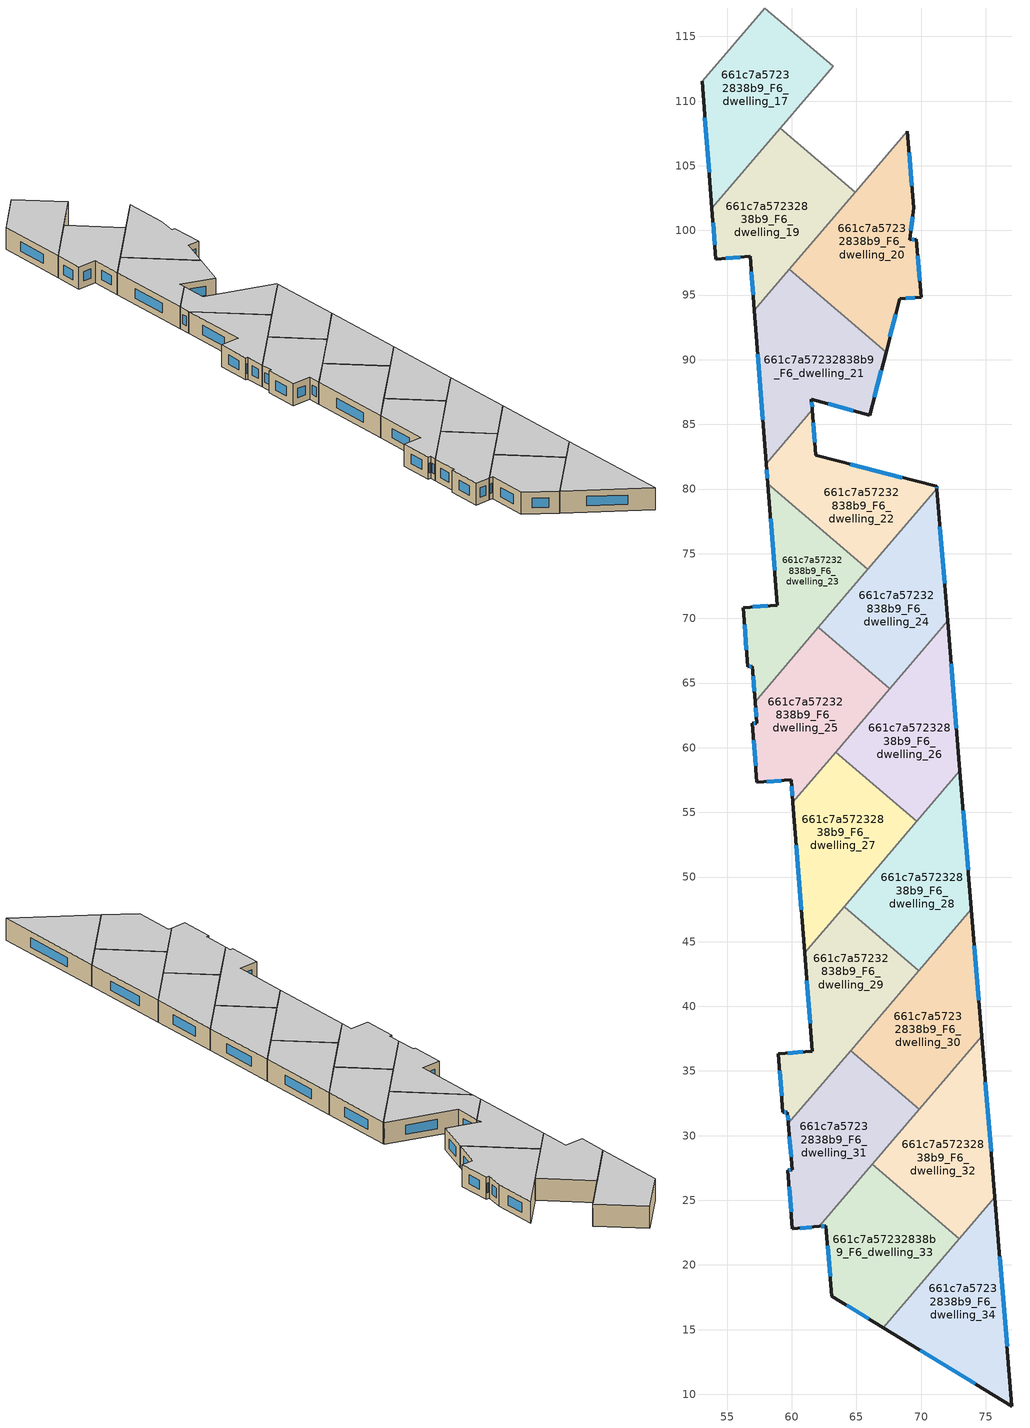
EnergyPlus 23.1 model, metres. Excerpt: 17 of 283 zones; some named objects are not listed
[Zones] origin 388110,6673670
661c7a57232838b9_F6_dwelling_17
 floor to 661c7a57232838b9_F5_dwelling_17 (EU_floor_Construction): 63.2,112.68 53.82,101.71 53.06,111.53 57.9,117.2 z18
 wall outside (EU_wall_Construction): 53.06,111.53 53.82,101.71 z18:21
 wall to 661c7a57232838b9_F6_dwelling_15 (EU_wall_Construction): 57.9,117.2 53.06,111.53 z18:21
 wall to 661c7a57232838b9_F6_dwelling_16 (EU_wall_Construction): 63.2,112.68 57.9,117.2 z18:21
 wall to 661c7a57232838b9_F6_dwelling_19 (EU_wall_Construction): 53.82,101.71 59.1,107.88 z18:21
 wall to 661c7a57232838b9_F6_dwelling_18 (EU_wall_Construction): 59.1,107.89 63.2,112.68 z18:21
 window (EU_Window_Construction): 53.28,108.72 53.6,104.51 z18.86:20.14
 ceiling to 661c7a57232838b9_F7_dwelling_17 (EU_floor_Construction): 53.82,101.71 63.2,112.68 57.9,117.2 53.06,111.53 z21
661c7a57232838b9_F6_dwelling_19
 floor to 661c7a57232838b9_F5_dwelling_19 (EU_floor_Construction): 64.89,102.94 57.1,93.82 56.77,97.99 54.13,97.79 53.82,101.71 59.1,107.88 z18
 wall outside (EU_wall_Construction): 53.82,101.71 54.13,97.79 56.77,97.99 57.1,93.82 z18:21
 wall to 661c7a57232838b9_F6_dwelling_18 (EU_wall_Construction): 64.89,102.94 59.1,107.88 z18:21
 wall to 661c7a57232838b9_F6_dwelling_21 (EU_wall_Construction): 57.1,93.82 59.8,96.99 z18:21
 wall to 661c7a57232838b9_F6_dwelling_20 (EU_wall_Construction): 59.8,96.99 64.89,102.94 z18:21
 window (EU_Window_Construction): 53.91,100.59 54.04,98.91 / 56.87,96.8 57.01,95.02 / 54.89,97.85 56.02,97.93 z18.86:20.14
 ceiling to 661c7a57232838b9_F7_dwelling_19 (EU_floor_Construction): 57.1,93.82 64.89,102.94 59.1,107.88 53.82,101.71 54.13,97.79 56.77,97.99 z21
661c7a57232838b9_F6_dwelling_20
 floor to 661c7a57232838b9_F5_dwelling_20 (EU_floor_Construction): 68.94,107.68 69.43,101.76 69.12,99.28 69.61,99.31 69.99,94.85 68.35,94.71 67.29,90.59 59.8,96.99 z18
 wall outside (EU_wall_Construction): 67.29,90.59 68.35,94.71 69.99,94.85 69.61,99.31 69.12,99.28 69.43,101.76 68.94,107.68 z18:21
 wall to 661c7a57232838b9_F6_dwelling_21 (EU_wall_Construction): 59.8,96.99 67.29,90.59 z18:21
 wall to 661c7a57232838b9_F6_dwelling_18 (EU_wall_Construction): 68.94,107.68 64.89,102.94 z18:21
 window (EU_Window_Construction): 69.21,99.99 69.34,101.05 / 69.47,99.3 69.26,99.29 / 69.88,96.13 69.72,98.04 / 68.82,94.75 69.52,94.81 / 67.59,91.77 68.05,93.54 / 69.29,103.45 69.08,105.99 z18.86:20.14
 ceiling to 661c7a57232838b9_F7_dwelling_20 (EU_floor_Construction): 67.29,90.59 68.35,94.71 69.99,94.85 69.61,99.31 69.12,99.28 69.43,101.76 68.94,107.68 59.8,96.99 z21
661c7a57232838b9_F6_dwelling_21
 floor to 661c7a57232838b9_F5_dwelling_21 (EU_floor_Construction): 67.29,90.59 66.03,85.7 61.51,86.93 61.58,86.12 58.03,81.96 57.1,93.82 59.8,96.99 z18
 wall outside (EU_wall_Construction): 57.1,93.82 58.03,81.96 / 61.58,86.12 61.51,86.93 66.03,85.7 67.29,90.59 z18:21
 wall to 661c7a57232838b9_F6_dwelling_22 (EU_wall_Construction): 58.03,81.96 61.58,86.12 z18:21
 window (EU_Window_Construction): 57.36,90.43 57.76,85.35 / 66.39,87.1 66.93,89.19 / 62.8,86.58 64.74,86.05 / 61.56,86.35 61.53,86.7 z18.86:20.14
 ceiling to 661c7a57232838b9_F7_dwelling_21 (EU_floor_Construction): 66.03,85.7 67.29,90.59 59.8,96.99 57.1,93.82 58.03,81.96 61.58,86.12 61.51,86.93 z21
661c7a57232838b9_F6_dwelling_22
 floor to 661c7a57232838b9_F5_dwelling_22 (EU_floor_Construction): 71.19,80.2 71.21,80.01 65.89,73.78 58.15,80.39 58.03,81.96 61.58,86.12 61.87,82.6 z18
 wall outside (EU_wall_Construction): 71.21,80.01 71.19,80.2 61.87,82.6 61.58,86.12 / 58.03,81.96 58.15,80.39 z18:21
 wall to 661c7a57232838b9_F6_dwelling_23 (EU_wall_Construction): 58.15,80.39 65.89,73.78 z18:21
 wall to 661c7a57232838b9_F6_dwelling_24 (EU_wall_Construction): 65.89,73.78 71.21,80.01 z18:21
 window (EU_Window_Construction): 61.79,83.6 61.66,85.11 / 68.53,80.89 64.53,81.91 / 71.21,80.07 71.2,80.15 / 58.06,81.51 58.11,80.84 z18.86:20.14
 ceiling to 661c7a57232838b9_F7_dwelling_22 (EU_floor_Construction): 65.89,73.78 71.21,80.01 71.19,80.2 61.87,82.6 61.58,86.12 58.03,81.96 58.15,80.39 z21
661c7a57232838b9_F6_dwelling_23
 floor to 661c7a57232838b9_F5_dwelling_23 (EU_floor_Construction): 65.89,73.78 57.16,63.57 56.95,66.29 56.6,66.26 56.24,70.83 58.88,71.03 58.15,80.39 z18
 wall outside (EU_wall_Construction): 58.15,80.39 58.88,71.03 56.24,70.83 56.6,66.26 56.95,66.29 57.16,63.57 z18:21
 wall to 661c7a57232838b9_F6_dwelling_25 (EU_wall_Construction): 57.16,63.57 62.06,69.3 z18:21
 wall to 661c7a57232838b9_F6_dwelling_24 (EU_wall_Construction): 62.06,69.3 65.89,73.78 z18:21
 window (EU_Window_Construction): 57.01,65.51 57.1,64.35 / 56.7,66.27 56.85,66.28 / 56.34,69.52 56.5,67.57 / 58.13,70.97 57,70.89 / 58.36,77.72 58.67,73.71 z18.86:20.14
 ceiling to 661c7a57232838b9_F7_dwelling_23 (EU_floor_Construction): 57.16,63.57 65.89,73.78 58.15,80.39 58.88,71.03 56.24,70.83 56.6,66.26 56.95,66.29 z21
661c7a57232838b9_F6_dwelling_24
 floor to 661c7a57232838b9_F5_dwelling_24 (EU_floor_Construction): 71.21,80.01 72.05,69.8 67.58,64.58 62.05,69.3 z18
 wall outside (EU_wall_Construction): 72.05,69.8 71.21,80.01 z18:21
 wall to 661c7a57232838b9_F6_dwelling_25 (EU_wall_Construction): 62.05,69.3 67.58,64.58 z18:21
 wall to 661c7a57232838b9_F6_dwelling_26 (EU_wall_Construction): 67.58,64.58 72.05,69.8 z18:21
 window (EU_Window_Construction): 71.81,72.72 71.45,77.09 z18.86:20.14
 ceiling to 661c7a57232838b9_F7_dwelling_24 (EU_floor_Construction): 67.58,64.58 72.05,69.8 71.21,80.01 62.05,69.3 z21
661c7a57232838b9_F6_dwelling_25
 floor to 661c7a57232838b9_F5_dwelling_25 (EU_floor_Construction): 67.58,64.58 60.08,55.79 59.94,57.52 57.3,57.31 56.94,61.87 57.29,61.9 57.16,63.57 62.05,69.3 z18
 wall outside (EU_wall_Construction): 57.16,63.57 57.29,61.9 56.94,61.87 57.3,57.31 59.94,57.52 60.08,55.79 z18:21
 wall to 661c7a57232838b9_F6_dwelling_27 (EU_wall_Construction): 60.08,55.79 63.39,59.66 z18:21
 wall to 661c7a57232838b9_F6_dwelling_26 (EU_wall_Construction): 63.39,59.66 67.58,64.58 z18:21
 window (EU_Window_Construction): 57.04,60.57 57.2,58.61 / 57.19,61.89 57.04,61.88 / 57.2,63.09 57.25,62.38 / 59.98,57.02 60.04,56.28 / 58.05,57.37 59.19,57.46 z18.86:20.14
 ceiling to 661c7a57232838b9_F7_dwelling_25 (EU_floor_Construction): 60.08,55.79 67.58,64.58 62.05,69.3 57.16,63.57 57.29,61.9 56.94,61.87 57.3,57.31 59.94,57.52 z21
661c7a57232838b9_F6_dwelling_26
 floor to 661c7a57232838b9_F5_dwelling_26 (EU_floor_Construction): 72.05,69.8 73,58.2 69.67,54.3 63.39,59.66 z18
 wall outside (EU_wall_Construction): 73,58.2 72.05,69.8 z18:21
 wall to 661c7a57232838b9_F6_dwelling_27 (EU_wall_Construction): 63.39,59.66 69.67,54.3 z18:21
 wall to 661c7a57232838b9_F6_dwelling_28 (EU_wall_Construction): 69.67,54.3 73,58.2 z18:21
 window (EU_Window_Construction): 72.73,61.51 72.32,66.48 z18.86:20.14
 ceiling to 661c7a57232838b9_F7_dwelling_26 (EU_floor_Construction): 69.67,54.3 73,58.2 72.05,69.8 63.39,59.66 z21
661c7a57232838b9_F6_dwelling_27
 floor to 661c7a57232838b9_F5_dwelling_27 (EU_floor_Construction): 69.67,54.3 60.99,44.14 60.08,55.79 63.39,59.66 z18
 wall outside (EU_wall_Construction): 60.08,55.79 60.99,44.14 z18:21
 wall to 661c7a57232838b9_F6_dwelling_29 (EU_wall_Construction): 60.99,44.14 64.04,47.72 z18:21
 wall to 661c7a57232838b9_F6_dwelling_28 (EU_wall_Construction): 64.04,47.72 69.67,54.3 z18:21
 window (EU_Window_Construction): 60.34,52.46 60.73,47.47 z18.86:20.14
 ceiling to 661c7a57232838b9_F7_dwelling_27 (EU_floor_Construction): 60.99,44.14 69.67,54.3 63.39,59.66 60.08,55.79 z21
661c7a57232838b9_F6_dwelling_28
 floor to 661c7a57232838b9_F5_dwelling_28 (EU_floor_Construction): 73,58.2 73.88,47.5 69.83,42.77 64.04,47.72 z18
 wall outside (EU_wall_Construction): 73.88,47.5 73,58.2 z18:21
 wall to 661c7a57232838b9_F6_dwelling_29 (EU_wall_Construction): 64.04,47.72 69.83,42.77 z18:21
 wall to 661c7a57232838b9_F6_dwelling_30 (EU_wall_Construction): 69.83,42.77 73.88,47.5 z18:21
 window (EU_Window_Construction): 73.63,50.56 73.25,55.14 z18.86:20.14
 ceiling to 661c7a57232838b9_F7_dwelling_28 (EU_floor_Construction): 69.83,42.77 73.88,47.5 73,58.2 64.04,47.72 z21
661c7a57232838b9_F6_dwelling_29
 floor to 661c7a57232838b9_F5_dwelling_29 (EU_floor_Construction): 69.83,42.77 59.74,30.95 59.66,31.83 59.32,31.8 58.94,36.32 61.58,36.54 60.99,44.14 64.04,47.72 z18
 wall outside (EU_wall_Construction): 60.99,44.14 61.58,36.54 58.94,36.32 59.32,31.8 59.66,31.83 59.74,30.95 z18:21
 wall to 661c7a57232838b9_F6_dwelling_31 (EU_wall_Construction): 59.74,30.95 64.54,36.58 z18:21
 wall to 661c7a57232838b9_F6_dwelling_30 (EU_wall_Construction): 64.54,36.58 69.83,42.77 z18:21
 window (EU_Window_Construction): 59.68,31.58 59.72,31.2 / 59.41,31.81 59.56,31.82 / 59.05,35.03 59.21,33.09 / 60.83,36.47 59.7,36.38 / 61.16,41.97 61.41,38.71 z18.86:20.14
 ceiling to 661c7a57232838b9_F7_dwelling_29 (EU_floor_Construction): 61.58,36.54 58.94,36.32 59.32,31.8 59.66,31.83 59.74,30.95 69.83,42.77 64.04,47.72 60.99,44.14 z21
661c7a57232838b9_F6_dwelling_30
 floor to 661c7a57232838b9_F5_dwelling_30 (EU_floor_Construction): 73.88,47.5 74.68,37.67 69.86,32.03 64.54,36.58 z18
 wall outside (EU_wall_Construction): 74.68,37.67 73.88,47.5 z18:21
 wall to 661c7a57232838b9_F6_dwelling_31 (EU_wall_Construction): 64.54,36.58 69.86,32.03 z18:21
 wall to 661c7a57232838b9_F6_dwelling_32 (EU_wall_Construction): 69.86,32.03 74.68,37.67 z18:21
 window (EU_Window_Construction): 74.45,40.48 74.11,44.69 z18.86:20.14
 ceiling to 661c7a57232838b9_F7_dwelling_30 (EU_floor_Construction): 69.86,32.03 74.68,37.67 73.88,47.5 64.54,36.58 z21
661c7a57232838b9_F6_dwelling_31
 floor to 661c7a57232838b9_F5_dwelling_31 (EU_floor_Construction): 69.86,32.03 62.13,22.98 60.05,22.81 59.68,27.33 60.03,27.36 59.74,30.95 64.54,36.58 z18
 wall outside (EU_wall_Construction): 59.74,30.95 60.03,27.36 59.68,27.33 60.05,22.81 62.13,22.98 z18:21
 wall to 661c7a57232838b9_F6_dwelling_33 (EU_wall_Construction): 62.13,22.98 66.23,27.78 z18:21
 wall to 661c7a57232838b9_F6_dwelling_32 (EU_wall_Construction): 66.23,27.78 69.86,32.03 z18:21
 window (EU_Window_Construction): 59.93,27.35 59.78,27.34 / 59.82,29.92 59.95,28.39 / 60.65,22.86 61.53,22.93 / 59.79,26.04 59.95,24.1 z18.86:20.14
 ceiling to 661c7a57232838b9_F7_dwelling_31 (EU_floor_Construction): 62.13,22.98 69.86,32.03 64.54,36.58 59.74,30.95 60.03,27.36 59.68,27.33 60.05,22.81 z21
661c7a57232838b9_F6_dwelling_32
 floor to 661c7a57232838b9_F5_dwelling_32 (EU_floor_Construction): 74.68,37.67 75.7,25.24 72.97,22.03 66.23,27.78 z18
 wall outside (EU_wall_Construction): 75.7,25.24 74.68,37.67 z18:21
 wall to 661c7a57232838b9_F6_dwelling_33 (EU_wall_Construction): 66.23,27.78 72.97,22.03 z18:21
 wall to 661c7a57232838b9_F6_dwelling_34 (EU_wall_Construction): 72.97,22.03 75.7,25.24 z18:21
 window (EU_Window_Construction): 75.41,28.79 74.97,34.12 z18.86:20.14
 ceiling to 661c7a57232838b9_F7_dwelling_32 (EU_floor_Construction): 72.97,22.03 75.7,25.24 74.68,37.67 66.23,27.78 z21
661c7a57232838b9_F6_dwelling_33
 floor to 661c7a57232838b9_F5_dwelling_33 (EU_floor_Construction): 72.97,22.03 67.09,15.16 63.09,17.59 62.64,23.02 62.13,22.98 66.23,27.78 z18
 wall outside (EU_wall_Construction): 62.13,22.98 62.64,23.02 63.09,17.59 67.09,15.16 z18:21
 wall to 661c7a57232838b9_F6_dwelling_34 (EU_wall_Construction): 67.09,15.16 72.96,22.03 z18:21
 window (EU_Window_Construction): 62.28,22.99 62.5,23.01 / 64.23,16.9 65.94,15.85 / 62.77,21.47 62.96,19.14 z18.86:20.14
 ceiling to 661c7a57232838b9_F7_dwelling_33 (EU_floor_Construction): 67.09,15.16 72.97,22.03 66.23,27.78 62.13,22.98 62.64,23.02 63.09,17.59 z21
661c7a57232838b9_F6_dwelling_34
 floor to 661c7a57232838b9_F5_dwelling_34 (EU_floor_Construction): 75.7,25.24 77.03,9.09 67.09,15.16 z18
 wall outside (EU_wall_Construction): 67.09,15.16 77.03,9.09 75.7,25.24 z18:21
 window (EU_Window_Construction): 76.65,13.71 76.08,20.63 / 69.93,13.42 74.19,10.83 z18.86:20.14
 ceiling to 661c7a57232838b9_F7_dwelling_34 (EU_floor_Construction): 77.03,9.09 75.7,25.24 67.09,15.16 z21
[Building]
EU S2 Campaign: North Axis=0; Terrain=City; Solar Distribution=FullExterior
[Site:Location]
Helsinki-Vantaa.AP: Latitude=60.317; Longitude=24.963; Time Zone=2; Elevation=54.6
[SizingPeriod:WeatherFileDays]
AnnualSizingPeriod: Begin Month=1; Begin Day of Month=1; End Month=12; End Day of Month=31; Day of Week for Start Day=Monday; Use Weather File Daylight Saving Period=No; Use Weather File Rain and Snow Indicators=No
[MATERIAL]
EU_InternalMass_Material: Roughness=MediumRough; Thickness=0.1; Conductivity=1; Density=1800; Specific Heat=900; Thermal Absorptance=0.9; Solar Absorptance=0.7; Visible Absorptance=0.7
[MATERIAL:NOMASS] Roughness=MediumRough; Thermal Absorptance=0.9; Solar Absorptance=0.7; Visible Absorptance=0.7
Name | Thermal Resistance
EU_wall_NoMass | 5.91765
EU_floor_NoMass | 6.2875
[WINDOWMATERIAL:SIMPLEGLAZINGSYSTEM]
EU_Window_SimpleGlazing: UFactor=0.994035; Solar Heat Gain Coefficient=0.7; Visible Transmittance=0.7
[CONSTRUCTION]
EU_wall_Construction: EU_wall_NoMass
EU_floor_Construction: EU_floor_NoMass
EU_Window_Construction: EU_Window_SimpleGlazing
EU_InternalMass_Construction: EU_InternalMass_Material
[ZONE] Type=1; Multiplier=1; Ceiling Height=autocalculate; Floor Area=autocalculate; Part of Total Floor Area=Yes
Name | Volume
661c7a57232838b9_F6_dwelling_17; 661c7a57232838b9_F6_dwelling_30 | 228.66
661c7a57232838b9_F6_dwelling_19 | 228.667
661c7a57232838b9_F6_dwelling_20 | 254.632
661c7a57232838b9_F6_dwelling_21 | 254.65
661c7a57232838b9_F6_dwelling_22 | 202.688
661c7a57232838b9_F6_dwelling_23 | 202.687
661c7a57232838b9_F6_dwelling_24 | 228.665
661c7a57232838b9_F6_dwelling_25 | 228.644
661c7a57232838b9_F6_dwelling_26 | 228.668
661c7a57232838b9_F6_dwelling_27 | 228.65
661c7a57232838b9_F6_dwelling_28; 661c7a57232838b9_F6_dwelling_34 | 228.672
661c7a57232838b9_F6_dwelling_29 | 228.681
661c7a57232838b9_F6_dwelling_31 | 228.628
661c7a57232838b9_F6_dwelling_32 | 228.674
661c7a57232838b9_F6_dwelling_33 | 228.654
[INTERNALMASS] Construction=EU_InternalMass_Construction
Name | Zone or ZoneList | Surface Area
661c7a57232838b9_F6_dwelling_17_EU_InternalMass | 661c7a57232838b9_F6_dwelling_17 | 76.221
661c7a57232838b9_F6_dwelling_19_EU_InternalMass | 661c7a57232838b9_F6_dwelling_19 | 76.2228
661c7a57232838b9_F6_dwelling_20_EU_InternalMass | 661c7a57232838b9_F6_dwelling_20 | 84.8793
661c7a57232838b9_F6_dwelling_21_EU_InternalMass | 661c7a57232838b9_F6_dwelling_21 | 84.8827
661c7a57232838b9_F6_dwelling_22_EU_InternalMass | 661c7a57232838b9_F6_dwelling_22 | 67.561
661c7a57232838b9_F6_dwelling_23_EU_InternalMass | 661c7a57232838b9_F6_dwelling_23 | 67.5632
661c7a57232838b9_F6_dwelling_24_EU_InternalMass | 661c7a57232838b9_F6_dwelling_24 | 76.2218
661c7a57232838b9_F6_dwelling_25_EU_InternalMass | 661c7a57232838b9_F6_dwelling_25 | 76.2144
661c7a57232838b9_F6_dwelling_26_EU_InternalMass | 661c7a57232838b9_F6_dwelling_26 | 76.2258
661c7a57232838b9_F6_dwelling_27_EU_InternalMass | 661c7a57232838b9_F6_dwelling_27 | 76.2132
661c7a57232838b9_F6_dwelling_28_EU_InternalMass | 661c7a57232838b9_F6_dwelling_28 | 76.2198
661c7a57232838b9_F6_dwelling_29_EU_InternalMass | 661c7a57232838b9_F6_dwelling_29 | 76.2285
661c7a57232838b9_F6_dwelling_30_EU_InternalMass | 661c7a57232838b9_F6_dwelling_30 | 76.2175
661c7a57232838b9_F6_dwelling_31_EU_InternalMass | 661c7a57232838b9_F6_dwelling_31 | 76.2077
661c7a57232838b9_F6_dwelling_32_EU_InternalMass | 661c7a57232838b9_F6_dwelling_32 | 76.2223
661c7a57232838b9_F6_dwelling_33_EU_InternalMass | 661c7a57232838b9_F6_dwelling_33 | 76.2184
661c7a57232838b9_F6_dwelling_34_EU_InternalMass | 661c7a57232838b9_F6_dwelling_34 | 76.224
[OTHEREQUIPMENT] Fuel Type=Electricity; Design Level Calculation Method=Watts/Area; Power per Zone Floor Area=1; Fraction Latent=0; Fraction Radiant=0; Fraction Lost=0; Carbon Dioxide Generation Rate=0; EndUse Subcategory=EU_Step8_InternalGains
Name | Zone or ZoneList or Space or SpaceList | Schedule
EU_Step8_InternalGain_661c7a57232838b9_F6_dwelling_17_f000 | 661c7a57232838b9_F6_dwelling_17 | EU_Step8_GainSchedule_661c7a57232838b9_F6_dwelling_17_f000
EU_Step8_InternalGain_661c7a57232838b9_F6_dwelling_19_f000 | 661c7a57232838b9_F6_dwelling_19 | EU_Step8_GainSchedule_661c7a57232838b9_F6_dwelling_19_f000
EU_Step8_InternalGain_661c7a57232838b9_F6_dwelling_20_f000 | 661c7a57232838b9_F6_dwelling_20 | EU_Step8_GainSchedule_661c7a57232838b9_F6_dwelling_20_f000
EU_Step8_InternalGain_661c7a57232838b9_F6_dwelling_21_f000 | 661c7a57232838b9_F6_dwelling_21 | EU_Step8_GainSchedule_661c7a57232838b9_F6_dwelling_21_f000
EU_Step8_InternalGain_661c7a57232838b9_F6_dwelling_22_f000 | 661c7a57232838b9_F6_dwelling_22 | EU_Step8_GainSchedule_661c7a57232838b9_F6_dwelling_22_f000
EU_Step8_InternalGain_661c7a57232838b9_F6_dwelling_23_f000 | 661c7a57232838b9_F6_dwelling_23 | EU_Step8_GainSchedule_661c7a57232838b9_F6_dwelling_23_f000
EU_Step8_InternalGain_661c7a57232838b9_F6_dwelling_24_f000 | 661c7a57232838b9_F6_dwelling_24 | EU_Step8_GainSchedule_661c7a57232838b9_F6_dwelling_24_f000
EU_Step8_InternalGain_661c7a57232838b9_F6_dwelling_25_f000 | 661c7a57232838b9_F6_dwelling_25 | EU_Step8_GainSchedule_661c7a57232838b9_F6_dwelling_25_f000
EU_Step8_InternalGain_661c7a57232838b9_F6_dwelling_26_f000 | 661c7a57232838b9_F6_dwelling_26 | EU_Step8_GainSchedule_661c7a57232838b9_F6_dwelling_26_f000
EU_Step8_InternalGain_661c7a57232838b9_F6_dwelling_27_f000 | 661c7a57232838b9_F6_dwelling_27 | EU_Step8_GainSchedule_661c7a57232838b9_F6_dwelling_27_f000
EU_Step8_InternalGain_661c7a57232838b9_F6_dwelling_28_f000 | 661c7a57232838b9_F6_dwelling_28 | EU_Step8_GainSchedule_661c7a57232838b9_F6_dwelling_28_f000
EU_Step8_InternalGain_661c7a57232838b9_F6_dwelling_29_f000 | 661c7a57232838b9_F6_dwelling_29 | EU_Step8_GainSchedule_661c7a57232838b9_F6_dwelling_29_f000
EU_Step8_InternalGain_661c7a57232838b9_F6_dwelling_30_f000 | 661c7a57232838b9_F6_dwelling_30 | EU_Step8_GainSchedule_661c7a57232838b9_F6_dwelling_30_f000
EU_Step8_InternalGain_661c7a57232838b9_F6_dwelling_31_f000 | 661c7a57232838b9_F6_dwelling_31 | EU_Step8_GainSchedule_661c7a57232838b9_F6_dwelling_31_f000
EU_Step8_InternalGain_661c7a57232838b9_F6_dwelling_32_f000 | 661c7a57232838b9_F6_dwelling_32 | EU_Step8_GainSchedule_661c7a57232838b9_F6_dwelling_32_f000
EU_Step8_InternalGain_661c7a57232838b9_F6_dwelling_33_f000 | 661c7a57232838b9_F6_dwelling_33 | EU_Step8_GainSchedule_661c7a57232838b9_F6_dwelling_33_f000
EU_Step8_InternalGain_661c7a57232838b9_F6_dwelling_34_f000 | 661c7a57232838b9_F6_dwelling_34 | EU_Step8_GainSchedule_661c7a57232838b9_F6_dwelling_34_f000
[ZONEVENTILATION:DESIGNFLOWRATE] Schedule=EU_AlwaysOn; Design Flow Rate Calculation Method=AirChanges/Hour; Air Changes per Hour=0.596421; Ventilation Type=Natural; Fan Pressure Rise=0; Fan Total Efficiency=1; Constant Term Coefficient=1; Temperature Term Coefficient=0; Velocity Term Coefficient=0; Velocity Squared Term Coefficient=0; Minimum Indoor Temperature=-100; Maximum Indoor Temperature=100; Delta Temperature=-100; Minimum Outdoor Temperature=-100; Maximum Outdoor Temperature=100; Maximum Wind Speed=40
Name | Zone or ZoneList or Space or SpaceList
EU_ConstantAir_661c7a57232838b9_F6_dwelling_17 | 661c7a57232838b9_F6_dwelling_17
EU_ConstantAir_661c7a57232838b9_F6_dwelling_19 | 661c7a57232838b9_F6_dwelling_19
EU_ConstantAir_661c7a57232838b9_F6_dwelling_20 | 661c7a57232838b9_F6_dwelling_20
EU_ConstantAir_661c7a57232838b9_F6_dwelling_21 | 661c7a57232838b9_F6_dwelling_21
EU_ConstantAir_661c7a57232838b9_F6_dwelling_22 | 661c7a57232838b9_F6_dwelling_22
EU_ConstantAir_661c7a57232838b9_F6_dwelling_23 | 661c7a57232838b9_F6_dwelling_23
EU_ConstantAir_661c7a57232838b9_F6_dwelling_24 | 661c7a57232838b9_F6_dwelling_24
EU_ConstantAir_661c7a57232838b9_F6_dwelling_25 | 661c7a57232838b9_F6_dwelling_25
EU_ConstantAir_661c7a57232838b9_F6_dwelling_26 | 661c7a57232838b9_F6_dwelling_26
EU_ConstantAir_661c7a57232838b9_F6_dwelling_27 | 661c7a57232838b9_F6_dwelling_27
EU_ConstantAir_661c7a57232838b9_F6_dwelling_28 | 661c7a57232838b9_F6_dwelling_28
EU_ConstantAir_661c7a57232838b9_F6_dwelling_29 | 661c7a57232838b9_F6_dwelling_29
EU_ConstantAir_661c7a57232838b9_F6_dwelling_30 | 661c7a57232838b9_F6_dwelling_30
EU_ConstantAir_661c7a57232838b9_F6_dwelling_31 | 661c7a57232838b9_F6_dwelling_31
EU_ConstantAir_661c7a57232838b9_F6_dwelling_32 | 661c7a57232838b9_F6_dwelling_32
EU_ConstantAir_661c7a57232838b9_F6_dwelling_33 | 661c7a57232838b9_F6_dwelling_33
EU_ConstantAir_661c7a57232838b9_F6_dwelling_34 | 661c7a57232838b9_F6_dwelling_34
[HVACTEMPLATE:ZONE:IDEALLOADSAIRSYSTEM] System Availability Schedule=EU_AlwaysOn; Maximum Heating Supply Air Temperature=50; Minimum Cooling Supply Air Temperature=13; Maximum Heating Supply Air Humidity Ratio=0.0156; Minimum Cooling Supply Air Humidity Ratio=0.0077; Heating Limit=NoLimit; Cooling Limit=NoLimit; Heating Availability Schedule=EU_AlwaysOn; Cooling Availability Schedule=EU_CoolingOff; Dehumidification Control Type=ConstantSensibleHeatRatio; Cooling Sensible Heat Ratio=0.7; Dehumidification Setpoint=60; Humidification Control Type=None; Humidification Setpoint=30; Outdoor Air Method=None; Outdoor Air Flow Rate per Person=0.00944; Outdoor Air Flow Rate per Zone Floor Area=0; Outdoor Air Flow Rate per Zone=0; Demand Controlled Ventilation Type=None; Outdoor Air Economizer Type=NoEconomizer; Heat Recovery Type=None; Sensible Heat Recovery Effectiveness=0.7; Latent Heat Recovery Effectiveness=0.65
Name | Template Thermostat
661c7a57232838b9_F6_dwelling_17 | EU_HeatOnly_661c7a57232838b9_F6_dwelling_17
661c7a57232838b9_F6_dwelling_19 | EU_HeatOnly_661c7a57232838b9_F6_dwelling_19
661c7a57232838b9_F6_dwelling_20 | EU_HeatOnly_661c7a57232838b9_F6_dwelling_20
661c7a57232838b9_F6_dwelling_21 | EU_HeatOnly_661c7a57232838b9_F6_dwelling_21
661c7a57232838b9_F6_dwelling_22 | EU_HeatOnly_661c7a57232838b9_F6_dwelling_22
661c7a57232838b9_F6_dwelling_23 | EU_HeatOnly_661c7a57232838b9_F6_dwelling_23
661c7a57232838b9_F6_dwelling_24 | EU_HeatOnly_661c7a57232838b9_F6_dwelling_24
661c7a57232838b9_F6_dwelling_25 | EU_HeatOnly_661c7a57232838b9_F6_dwelling_25
661c7a57232838b9_F6_dwelling_26 | EU_HeatOnly_661c7a57232838b9_F6_dwelling_26
661c7a57232838b9_F6_dwelling_27 | EU_HeatOnly_661c7a57232838b9_F6_dwelling_27
661c7a57232838b9_F6_dwelling_28 | EU_HeatOnly_661c7a57232838b9_F6_dwelling_28
661c7a57232838b9_F6_dwelling_29 | EU_HeatOnly_661c7a57232838b9_F6_dwelling_29
661c7a57232838b9_F6_dwelling_30 | EU_HeatOnly_661c7a57232838b9_F6_dwelling_30
661c7a57232838b9_F6_dwelling_31 | EU_HeatOnly_661c7a57232838b9_F6_dwelling_31
661c7a57232838b9_F6_dwelling_32 | EU_HeatOnly_661c7a57232838b9_F6_dwelling_32
661c7a57232838b9_F6_dwelling_33 | EU_HeatOnly_661c7a57232838b9_F6_dwelling_33
661c7a57232838b9_F6_dwelling_34 | EU_HeatOnly_661c7a57232838b9_F6_dwelling_34
[SIZING:ZONE] Zone Cooling Design Supply Air Temperature Input Method=SupplyAirTemperature; Zone Cooling Design Supply Air Temperature=13; Zone Heating Design Supply Air Temperature Input Method=SupplyAirTemperature; Zone Heating Design Supply Air Temperature=50; Zone Cooling Design Supply Air Humidity Ratio=0.008; Zone Heating Design Supply Air Humidity Ratio=0.008; Cooling Design Air Flow Method=DesignDay; Cooling Design Air Flow Rate=0; Cooling Minimum Air Flow per Zone Floor Area=0.000762; Cooling Minimum Air Flow=0; Cooling Minimum Air Flow Fraction=0.2; Heating Design Air Flow Method=DesignDay; Heating Design Air Flow Rate=0; Heating Maximum Air Flow per Zone Floor Area=0.002032; Heating Maximum Air Flow=0.141576; Heating Maximum Air Flow Fraction=0.3; Account for Dedicated Outdoor Air System=No; Dedicated Outdoor Air System Control Strategy=NeutralSupplyAir; Dedicated Outdoor Air Low Setpoint Temperature for Design=autosize; Dedicated Outdoor Air High Setpoint Temperature for Design=autosize; Zone Load Sizing Method=Sensible Load Only No Latent Load; Zone Latent Cooling Design Supply Air Humidity Ratio Input Method=HumidityRatioDifference; Zone Cooling Design Supply Air Humidity Ratio Difference=0.005; Zone Latent Heating Design Supply Air Humidity Ratio Input Method=HumidityRatioDifference; Zone Humidification Design Supply Air Humidity Ratio Difference=0.005
661c7a57232838b9_F6_dwelling_17; 661c7a57232838b9_F6_dwelling_19; 661c7a57232838b9_F6_dwelling_20; 661c7a57232838b9_F6_dwelling_21; 661c7a57232838b9_F6_dwelling_22; 661c7a57232838b9_F6_dwelling_23; 661c7a57232838b9_F6_dwelling_24; 661c7a57232838b9_F6_dwelling_25; 661c7a57232838b9_F6_dwelling_26; 661c7a57232838b9_F6_dwelling_27; 661c7a57232838b9_F6_dwelling_28; 661c7a57232838b9_F6_dwelling_29; 661c7a57232838b9_F6_dwelling_30; 661c7a57232838b9_F6_dwelling_31; 661c7a57232838b9_F6_dwelling_32; 661c7a57232838b9_F6_dwelling_33; 661c7a57232838b9_F6_dwelling_34
[SCHEDULE:CONSTANT]
Name | Hourly Value
EU_AlwaysOn | 1
EU_CoolingOff | 0
[SCHEDULE:FILE] Column Number=1; Rows to Skip at Top=0; Number of Hours of Data=8760; Column Separator=Comma; Interpolate to Timestep=No; Minutes per Item=60; Adjust Schedule for Daylight Savings=Yes
Name | File
EU_Step8_GainSchedule_661c7a57232838b9_F6_dwelling_17_f000 | ../../schedules/661c7a57232838b9/661c7a57232838b9_F6_dwelling_17_f000_gain.csv
EU_Step8_GainSchedule_661c7a57232838b9_F6_dwelling_19_f000 | ../../schedules/661c7a57232838b9/661c7a57232838b9_F6_dwelling_19_f000_gain.csv
EU_Step8_GainSchedule_661c7a57232838b9_F6_dwelling_20_f000 | ../../schedules/661c7a57232838b9/661c7a57232838b9_F6_dwelling_20_f000_gain.csv
EU_Step8_GainSchedule_661c7a57232838b9_F6_dwelling_21_f000 | ../../schedules/661c7a57232838b9/661c7a57232838b9_F6_dwelling_21_f000_gain.csv
EU_Step8_GainSchedule_661c7a57232838b9_F6_dwelling_22_f000 | ../../schedules/661c7a57232838b9/661c7a57232838b9_F6_dwelling_22_f000_gain.csv
EU_Step8_GainSchedule_661c7a57232838b9_F6_dwelling_23_f000 | ../../schedules/661c7a57232838b9/661c7a57232838b9_F6_dwelling_23_f000_gain.csv
EU_Step8_GainSchedule_661c7a57232838b9_F6_dwelling_24_f000 | ../../schedules/661c7a57232838b9/661c7a57232838b9_F6_dwelling_24_f000_gain.csv
EU_Step8_GainSchedule_661c7a57232838b9_F6_dwelling_25_f000 | ../../schedules/661c7a57232838b9/661c7a57232838b9_F6_dwelling_25_f000_gain.csv
EU_Step8_GainSchedule_661c7a57232838b9_F6_dwelling_26_f000 | ../../schedules/661c7a57232838b9/661c7a57232838b9_F6_dwelling_26_f000_gain.csv
EU_Step8_GainSchedule_661c7a57232838b9_F6_dwelling_27_f000 | ../../schedules/661c7a57232838b9/661c7a57232838b9_F6_dwelling_27_f000_gain.csv
EU_Step8_GainSchedule_661c7a57232838b9_F6_dwelling_28_f000 | ../../schedules/661c7a57232838b9/661c7a57232838b9_F6_dwelling_28_f000_gain.csv
EU_Step8_GainSchedule_661c7a57232838b9_F6_dwelling_29_f000 | ../../schedules/661c7a57232838b9/661c7a57232838b9_F6_dwelling_29_f000_gain.csv
EU_Step8_GainSchedule_661c7a57232838b9_F6_dwelling_30_f000 | ../../schedules/661c7a57232838b9/661c7a57232838b9_F6_dwelling_30_f000_gain.csv
EU_Step8_GainSchedule_661c7a57232838b9_F6_dwelling_31_f000 | ../../schedules/661c7a57232838b9/661c7a57232838b9_F6_dwelling_31_f000_gain.csv
EU_Step8_GainSchedule_661c7a57232838b9_F6_dwelling_32_f000 | ../../schedules/661c7a57232838b9/661c7a57232838b9_F6_dwelling_32_f000_gain.csv
EU_Step8_GainSchedule_661c7a57232838b9_F6_dwelling_33_f000 | ../../schedules/661c7a57232838b9/661c7a57232838b9_F6_dwelling_33_f000_gain.csv
EU_Step8_GainSchedule_661c7a57232838b9_F6_dwelling_34_f000 | ../../schedules/661c7a57232838b9/661c7a57232838b9_F6_dwelling_34_f000_gain.csv
